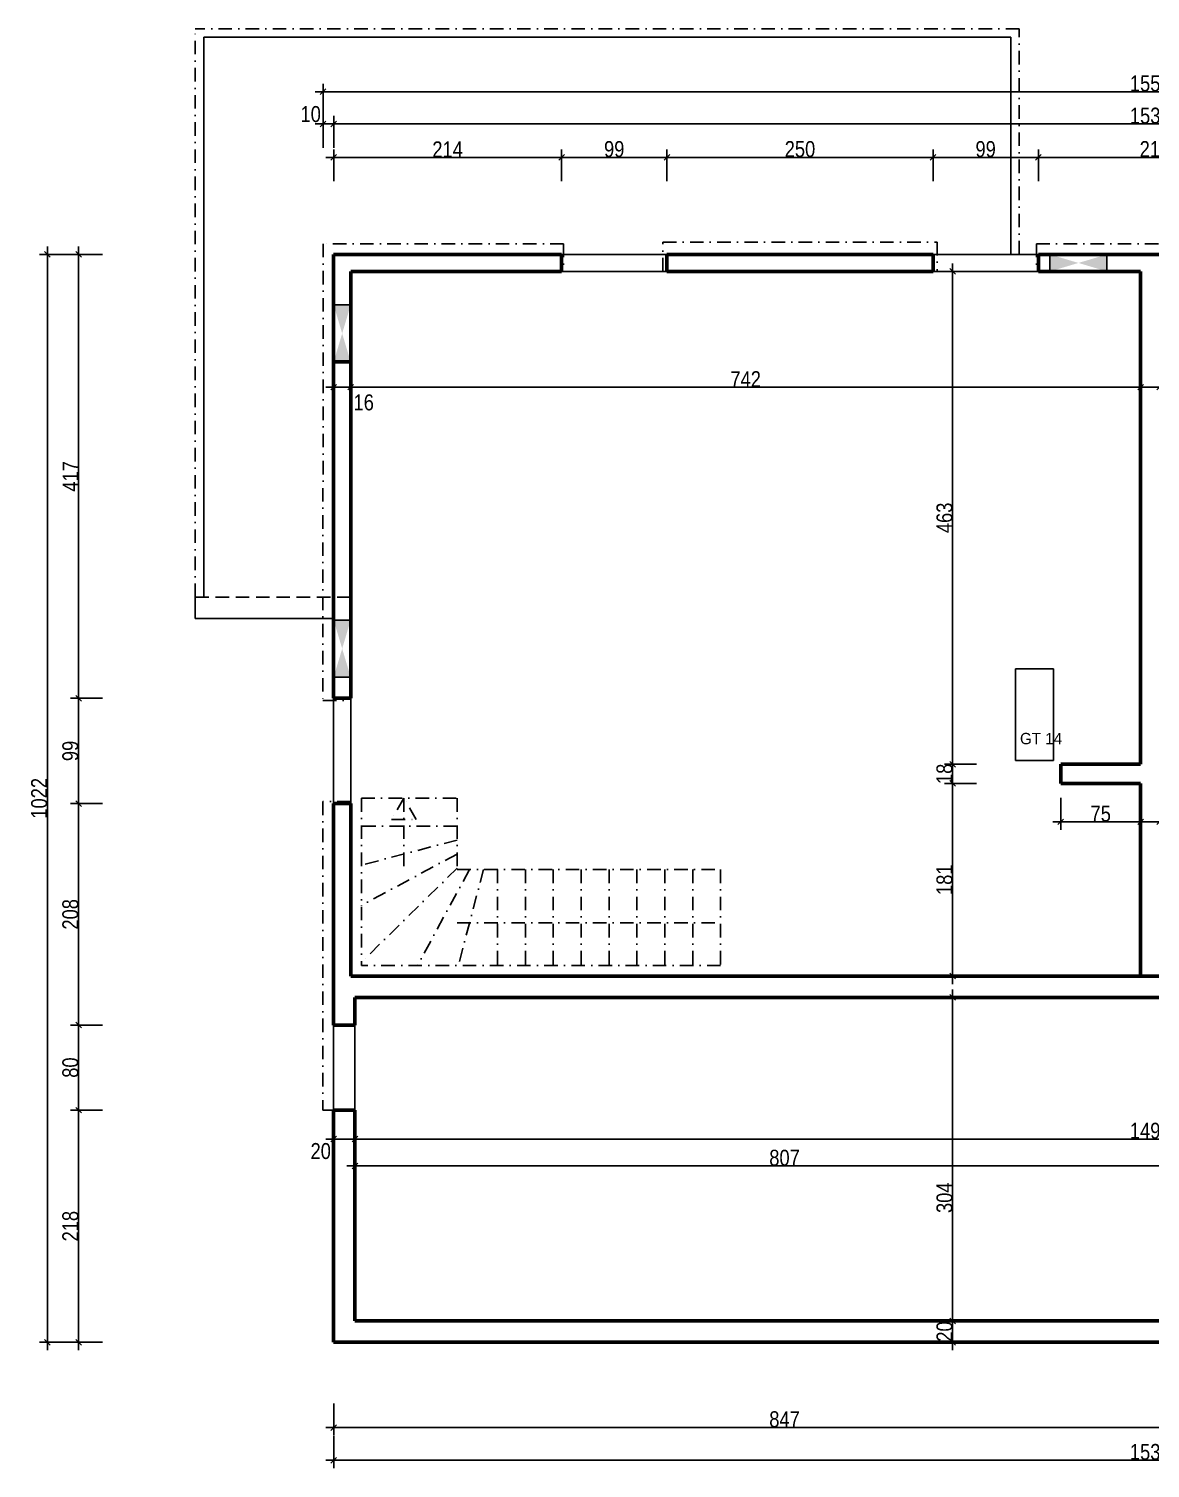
# Model space of a CAD drawing. Header units: centimetres. Extents: x 16433 to 114398, y -50094 to -12305.
# Drawn here: x 54750 to 55803, y -31295 to -29942 of the extents above; entities that cross this region are included whole.
import ezdxf

# ---------------------------------------------------------------- set-up
doc = ezdxf.new("R2010")
doc.units = ezdxf.units.CM
doc.header["$LTSCALE"] = 0.5
doc.linetypes.add('CACHEX2', pattern=[19.05, 12.7, -6.35])
doc.linetypes.add('TIRETPTX2', pattern=[50.8, 25.4, -12.7, 0, -12.7])
doc.layers.get('DEFPOINTS').update_dxf_attribs({"linetype": 'CONTINUOUS'})
for name, color, linetype in [('01_cote_gen', 4, 'CONTINUOUS'), ('01_escalier int.', 2, 'TIRETPTX2'), ('01_isolant ext', 2, 'TIRETPTX2'), ('01_linteaux', 2, 'CONTINUOUS'), ('01_resv', 32, 'CONTINUOUS'), ('AA_COTES', 2, 'CONTINUOUS')]:
    doc.layers.add(name, color=color, linetype=linetype)
doc.layers.add('01_murs_coup', color=5, linetype='CONTINUOUS', lineweight=60)
doc.styles.add('Geneva', font='')
doc.styles.add('STYLE2', font='ARIALN.TTF')
doc.styles.get('Geneva').set_extended_font_data('Geneva')
doc.dimstyles.new('JB50', dxfattribs={"dimscale": 0.1, "dimtxt": 150, "dimasz": 15, "dimexe": 0.1, "dimexo": 0.1, "dimgap": 0.09, "dimtad": 1, "dimdec": 1, "dimdsep": 46, "dimtxsty": 'STYLE2', "dimblk1": 'BOND_G', "dimblk2": 'BOND_D', "dimsah": 1, "dimcen": 1.5, "dimdle": 0.01, "dimse1": 1, "dimse2": 1, "dimclrd": 4, "dimclre": 2, "dimclrt": 6, "dimazin": 2, "dimtfac": 2.333333, "dimtdec": 1, "dimtix": 1, "dimtmove": 2, "dimatfit": 3, "dimldrblk": 'BOND_G', "dimfxl": 1, "dimtolj": 1, "dimtzin": 0, "dimarcsym": 0})

# ---------------------------------------------------------------- blocks, each defined once
blk = doc.blocks.new('BOND_G')
at = {"layer": 'AA_COTES', "color": 0}
for p, q in [((0, -5), (0, 15)), ((5, 0), (-5, 0)), ((1.77, 1.77), (-1.77, -1.77))]:
    blk.add_line(p, q, dxfattribs=at)
blk = doc.blocks.new('BOND_D')
at = {"layer": 'AA_COTES', "color": 0}
for p, q in [((5, 0), (-5, 0)), ((-1.77, -1.77), (1.77, 1.77)), ((0, 5), (0, -15))]:
    blk.add_line(p, q, dxfattribs=at)
blk = doc.blocks.new('*D1939')
at = {"layer": '01_cote_gen', "color": 4, "lineweight": -2, "transparency": 16777216}
blk.add_line((55037.9, -30063.1), (55248.9, -30063.1), dxfattribs=at)
at = {"layer": 'DEFPOINTS', "color": 0}
for p in [(55250.4, -30063.1), (55036.4, -30154.3), (55250.4, -30154.3)]:
    blk.add_point(p, dxfattribs=at)
at = {"layer": '01_cote_gen', "color": 4, "lineweight": -2, "transparency": 16777216, "xscale": 1.5, "yscale": 1.5, "zscale": 1.5, "rotation": 180}
blk.add_blockref('BOND_G', (55036.4, -30063.1), dxfattribs=at)
at = {"layer": '01_cote_gen', "color": 4, "lineweight": -2, "transparency": 16777216, "xscale": 1.5, "yscale": 1.5, "zscale": 1.5}
blk.add_blockref('BOND_D', (55250.4, -30063.1), dxfattribs=at)
at = {"layer": '01_cote_gen', "color": 6, "transparency": 16777216, "insert": (55143.4, -30055.6), "char_height": 15, "attachment_point": 5, "style": 'STYLE2'}
blk.add_mtext('\\A1;214', dxfattribs=at)
blk = doc.blocks.new('*D1940')
at = {"layer": '01_cote_gen', "color": 4, "lineweight": -2, "transparency": 16777216}
blk.add_line((55600.9, -30063.1), (55696.8, -30063.1), dxfattribs=at)
at = {"layer": 'DEFPOINTS', "color": 0}
for p in [(55698.3, -30063.1), (55599.4, -30154.3), (55698.3, -30154.3)]:
    blk.add_point(p, dxfattribs=at)
at = {"layer": '01_cote_gen', "color": 4, "lineweight": -2, "transparency": 16777216, "xscale": 1.5, "yscale": 1.5, "zscale": 1.5, "rotation": 180}
blk.add_blockref('BOND_G', (55599.4, -30063.1), dxfattribs=at)
at = {"layer": '01_cote_gen', "color": 4, "lineweight": -2, "transparency": 16777216, "xscale": 1.5, "yscale": 1.5, "zscale": 1.5}
blk.add_blockref('BOND_D', (55698.3, -30063.1), dxfattribs=at)
at = {"layer": '01_cote_gen', "color": 6, "transparency": 16777216, "insert": (55648.8, -30055.4), "char_height": 15, "attachment_point": 5, "style": 'STYLE2'}
blk.add_mtext('\\A1;99', dxfattribs=at)
blk = doc.blocks.new('*D1941')
at = {"layer": '01_cote_gen', "color": 4, "lineweight": -2, "transparency": 16777216}
blk.add_line((55699.8, -30063.1), (55915.8, -30063.1), dxfattribs=at)
at = {"layer": 'DEFPOINTS', "color": 0}
for p in [(55917.3, -30063.1), (55698.3, -30154.3), (55917.3, -30154.3)]:
    blk.add_point(p, dxfattribs=at)
at = {"layer": '01_cote_gen', "color": 4, "lineweight": -2, "transparency": 16777216, "xscale": 1.5, "yscale": 1.5, "zscale": 1.5, "rotation": 180}
blk.add_blockref('BOND_G', (55698.3, -30063.1), dxfattribs=at)
at = {"layer": '01_cote_gen', "color": 4, "lineweight": -2, "transparency": 16777216, "xscale": 1.5, "yscale": 1.5, "zscale": 1.5}
blk.add_blockref('BOND_D', (55917.3, -30063.1), dxfattribs=at)
at = {"layer": '01_cote_gen', "color": 6, "transparency": 16777216, "insert": (55807.8, -30055.4), "char_height": 15, "attachment_point": 5, "style": 'STYLE2'}
blk.add_mtext('\\A1;219', dxfattribs=at)
blk = doc.blocks.new('*D1946')
at = {"layer": '01_cote_gen', "color": 4, "lineweight": -2, "transparency": 16777216}
blk.add_line((55251.9, -30063.1), (55347.9, -30063.1), dxfattribs=at)
at = {"layer": 'DEFPOINTS', "color": 0}
for p in [(55349.4, -30063.1), (55250.4, -30085.6), (55349.4, -30154.3)]:
    blk.add_point(p, dxfattribs=at)
at = {"layer": '01_cote_gen', "color": 4, "lineweight": -2, "transparency": 16777216, "xscale": 1.5, "yscale": 1.5, "zscale": 1.5, "rotation": 180}
blk.add_blockref('BOND_G', (55250.4, -30063.1), dxfattribs=at)
at = {"layer": '01_cote_gen', "color": 4, "lineweight": -2, "transparency": 16777216, "xscale": 1.5, "yscale": 1.5, "zscale": 1.5}
blk.add_blockref('BOND_D', (55349.4, -30063.1), dxfattribs=at)
at = {"layer": '01_cote_gen', "color": 6, "transparency": 16777216, "insert": (55299.9, -30055.4), "char_height": 15, "attachment_point": 5, "style": 'STYLE2'}
blk.add_mtext('\\A1;99', dxfattribs=at)
blk = doc.blocks.new('*D1947')
at = {"layer": '01_cote_gen', "color": 4, "lineweight": -2, "transparency": 16777216}
blk.add_line((55350.9, -30063.1), (55597.9, -30063.1), dxfattribs=at)
at = {"layer": 'DEFPOINTS', "color": 0}
for p in [(55599.4, -30063.1), (55349.4, -30070.6), (55599.4, -30070.6)]:
    blk.add_point(p, dxfattribs=at)
at = {"layer": '01_cote_gen', "color": 4, "lineweight": -2, "transparency": 16777216, "xscale": 1.5, "yscale": 1.5, "zscale": 1.5, "rotation": 180}
blk.add_blockref('BOND_G', (55349.4, -30063.1), dxfattribs=at)
at = {"layer": '01_cote_gen', "color": 4, "lineweight": -2, "transparency": 16777216, "xscale": 1.5, "yscale": 1.5, "zscale": 1.5}
blk.add_blockref('BOND_D', (55599.4, -30063.1), dxfattribs=at)
at = {"layer": '01_cote_gen', "color": 6, "transparency": 16777216, "insert": (55474.4, -30055.4), "char_height": 15, "attachment_point": 5, "style": 'STYLE2'}
blk.add_mtext('\\A1;250', dxfattribs=at)
blk = doc.blocks.new('*D1949')
at = {"layer": '01_cote_gen', "color": 4, "lineweight": -2, "transparency": 16777216}
blk.add_line((55037.9, -30985.4), (55054.9, -30985.4), dxfattribs=at)
at = {"layer": 'DEFPOINTS', "color": 0}
for p in [(55036.4, -30996.8), (55056.4, -30985.4), (55056.4, -30996.8)]:
    blk.add_point(p, dxfattribs=at)
at = {"layer": '01_cote_gen', "color": 4, "lineweight": -2, "transparency": 16777216, "xscale": 1.5, "yscale": 1.5, "zscale": 1.5, "rotation": 180}
blk.add_blockref('BOND_G', (55036.4, -30985.4), dxfattribs=at)
at = {"layer": '01_cote_gen', "color": 4, "lineweight": -2, "transparency": 16777216, "xscale": 1.5, "yscale": 1.5, "zscale": 1.5}
blk.add_blockref('BOND_D', (55056.4, -30985.4), dxfattribs=at)
at = {"layer": '01_cote_gen', "color": 6, "transparency": 16777216, "insert": (55024.2, -30996.8), "char_height": 15, "attachment_point": 5, "style": 'STYLE2'}
blk.add_mtext('\\A1;20', dxfattribs=at)
blk = doc.blocks.new('*D1950')
at = {"layer": '01_cote_gen', "color": 4, "lineweight": -2, "transparency": 16777216}
blk.add_line((55037.9, -30279), (55050.9, -30279), dxfattribs=at)
at = {"layer": 'DEFPOINTS', "color": 0}
for p in [(55036.4, -30189.3), (55052.4, -30189.3), (55052.4, -30279)]:
    blk.add_point(p, dxfattribs=at)
at = {"layer": '01_cote_gen', "color": 4, "lineweight": -2, "transparency": 16777216, "xscale": 1.5, "yscale": 1.5, "zscale": 1.5, "rotation": 180}
blk.add_blockref('BOND_G', (55036.4, -30279), dxfattribs=at)
at = {"layer": '01_cote_gen', "color": 4, "lineweight": -2, "transparency": 16777216, "xscale": 1.5, "yscale": 1.5, "zscale": 1.5}
blk.add_blockref('BOND_D', (55052.4, -30279), dxfattribs=at)
at = {"layer": '01_cote_gen', "color": 6, "transparency": 16777216, "insert": (55064.6, -30293.4), "char_height": 15, "attachment_point": 5, "style": 'STYLE2'}
blk.add_mtext('\\A1;16', dxfattribs=at)
blk = doc.blocks.new('*D1952')
at = {"layer": '01_cote_gen', "color": 4, "lineweight": -2, "transparency": 16777216}
blk.add_line((55037.9, -30031.7), (56568.9, -30031.7), dxfattribs=at)
at = {"layer": 'DEFPOINTS', "color": 0}
for p in [(56570.4, -30031.7), (55036.4, -30055.6), (56570.4, -30055.6)]:
    blk.add_point(p, dxfattribs=at)
at = {"layer": '01_cote_gen', "color": 4, "lineweight": -2, "transparency": 16777216, "xscale": 1.5, "yscale": 1.5, "zscale": 1.5, "rotation": 180}
blk.add_blockref('BOND_G', (55036.4, -30031.7), dxfattribs=at)
at = {"layer": '01_cote_gen', "color": 4, "lineweight": -2, "transparency": 16777216, "xscale": 1.5, "yscale": 1.5, "zscale": 1.5}
blk.add_blockref('BOND_D', (56570.4, -30031.7), dxfattribs=at)
at = {"layer": '01_cote_gen', "color": 6, "transparency": 16777216, "insert": (55803.4, -30024), "char_height": 15, "attachment_point": 5, "style": 'STYLE2'}
blk.add_mtext('\\A1;1534', dxfattribs=at)
blk = doc.blocks.new('*D1953')
at = {"layer": '01_cote_gen', "color": 4, "lineweight": -2, "transparency": 16777216}
blk.add_line((55027.9, -30001.4), (56578.9, -30001.4), dxfattribs=at)
at = {"layer": 'DEFPOINTS', "color": 0}
for p in [(56580.4, -30001.4), (55026.4, -30144.3), (56580.4, -30144.3)]:
    blk.add_point(p, dxfattribs=at)
at = {"layer": '01_cote_gen', "color": 4, "lineweight": -2, "transparency": 16777216, "xscale": 1.5, "yscale": 1.5, "zscale": 1.5, "rotation": 180}
blk.add_blockref('BOND_G', (55026.4, -30001.4), dxfattribs=at)
at = {"layer": '01_cote_gen', "color": 4, "lineweight": -2, "transparency": 16777216, "xscale": 1.5, "yscale": 1.5, "zscale": 1.5}
blk.add_blockref('BOND_D', (56580.4, -30001.4), dxfattribs=at)
at = {"layer": '01_cote_gen', "color": 6, "transparency": 16777216, "insert": (55803.4, -29993.7), "char_height": 15, "attachment_point": 5, "style": 'STYLE2'}
blk.add_mtext('\\A1;1554', dxfattribs=at)
blk = doc.blocks.new('*D1954')
at = {"layer": '01_cote_gen', "color": 4, "lineweight": -2, "transparency": 16777216}
blk.add_line((55027.9, -30031.7), (55034.9, -30031.7), dxfattribs=at)
at = {"layer": 'DEFPOINTS', "color": 0}
for p in [(55026.4, -30023.8), (55036.4, -30031.7), (55036.4, -30036.3)]:
    blk.add_point(p, dxfattribs=at)
at = {"layer": '01_cote_gen', "color": 4, "lineweight": -2, "transparency": 16777216, "xscale": 1.5, "yscale": 1.5, "zscale": 1.5, "rotation": 180}
blk.add_blockref('BOND_G', (55026.4, -30031.7), dxfattribs=at)
at = {"layer": '01_cote_gen', "color": 4, "lineweight": -2, "transparency": 16777216, "xscale": 1.5, "yscale": 1.5, "zscale": 1.5}
blk.add_blockref('BOND_D', (55036.4, -30031.7), dxfattribs=at)
at = {"layer": '01_cote_gen', "color": 6, "transparency": 16777216, "insert": (55014.8, -30022.5), "char_height": 15, "attachment_point": 5, "style": 'STYLE2'}
blk.add_mtext('\\A1;10', dxfattribs=at)
blk = doc.blocks.new('*D1956')
at = {"layer": '01_cote_gen', "color": 4, "lineweight": -2, "transparency": 16777216}
blk.add_line((55053.9, -30279), (55792.9, -30279), dxfattribs=at)
at = {"layer": 'DEFPOINTS', "color": 0}
for p in [(55794.4, -30279), (55052.4, -30315.3), (55794.4, -30315.3)]:
    blk.add_point(p, dxfattribs=at)
at = {"layer": '01_cote_gen', "color": 4, "lineweight": -2, "transparency": 16777216, "xscale": 1.5, "yscale": 1.5, "zscale": 1.5, "rotation": 180}
blk.add_blockref('BOND_G', (55052.4, -30279), dxfattribs=at)
at = {"layer": '01_cote_gen', "color": 4, "lineweight": -2, "transparency": 16777216, "xscale": 1.5, "yscale": 1.5, "zscale": 1.5}
blk.add_blockref('BOND_D', (55794.4, -30279), dxfattribs=at)
at = {"layer": '01_cote_gen', "color": 6, "transparency": 16777216, "insert": (55423.4, -30271.5), "char_height": 15, "attachment_point": 5, "style": 'STYLE2'}
blk.add_mtext('\\A1;742', dxfattribs=at)
blk = doc.blocks.new('*D1957')
at = {"layer": '01_cote_gen', "color": 4, "lineweight": -2, "transparency": 16777216}
blk.add_line((55795.9, -30279), (55810.9, -30279), dxfattribs=at)
at = {"layer": 'DEFPOINTS', "color": 0}
for p in [(55812.4, -30279), (55794.4, -30327.8), (55812.4, -30327.8)]:
    blk.add_point(p, dxfattribs=at)
at = {"layer": '01_cote_gen', "color": 4, "lineweight": -2, "transparency": 16777216, "xscale": 1.5, "yscale": 1.5, "zscale": 1.5, "rotation": 180}
blk.add_blockref('BOND_G', (55794.4, -30279), dxfattribs=at)
at = {"layer": '01_cote_gen', "color": 4, "lineweight": -2, "transparency": 16777216, "xscale": 1.5, "yscale": 1.5, "zscale": 1.5}
blk.add_blockref('BOND_D', (55812.4, -30279), dxfattribs=at)
at = {"layer": '01_cote_gen', "color": 6, "transparency": 16777216, "insert": (55825.1, -30293.3), "char_height": 15, "attachment_point": 5, "style": 'STYLE2'}
blk.add_mtext('\\A1;18', dxfattribs=at)
blk = doc.blocks.new('*D1960')
at = {"layer": '01_cote_gen', "color": 4, "lineweight": -2, "transparency": 16777216}
blk.add_line((55057.9, -31010.7), (55861.9, -31010.7), dxfattribs=at)
at = {"layer": 'DEFPOINTS', "color": 0}
for p in [(55863.4, -31010.7), (55863.4, -31033.2), (55056.4, -31045.1)]:
    blk.add_point(p, dxfattribs=at)
at = {"layer": '01_cote_gen', "color": 4, "lineweight": -2, "transparency": 16777216, "xscale": 1.5, "yscale": 1.5, "zscale": 1.5, "rotation": 180}
blk.add_blockref('BOND_G', (55056.4, -31010.7), dxfattribs=at)
at = {"layer": '01_cote_gen', "color": 4, "lineweight": -2, "transparency": 16777216, "xscale": 1.5, "yscale": 1.5, "zscale": 1.5}
blk.add_blockref('BOND_D', (55863.4, -31010.7), dxfattribs=at)
at = {"layer": '01_cote_gen', "color": 6, "transparency": 16777216, "insert": (55459.9, -31003.1), "char_height": 15, "attachment_point": 5, "style": 'STYLE2'}
blk.add_mtext('\\A1;807', dxfattribs=at)
blk = doc.blocks.new('*D1962')
at = {"layer": '01_cote_gen', "color": 4, "lineweight": -2, "transparency": 16777216}
blk.add_line((55881.9, -31256.5), (55037.9, -31256.5), dxfattribs=at)
at = {"layer": 'DEFPOINTS', "color": 0}
for p in [(55036.4, -31176.3), (55883.4, -31176.3), (55036.4, -31256.5)]:
    blk.add_point(p, dxfattribs=at)
at = {"layer": '01_cote_gen', "color": 4, "lineweight": -2, "transparency": 16777216, "xscale": 1.5, "yscale": 1.5, "zscale": 1.5, "rotation": 180}
blk.add_blockref('BOND_D', (55036.4, -31256.5), dxfattribs=at)
at = {"layer": '01_cote_gen', "color": 4, "lineweight": -2, "transparency": 16777216, "xscale": 1.5, "yscale": 1.5, "zscale": 1.5}
blk.add_blockref('BOND_G', (55883.4, -31256.5), dxfattribs=at)
at = {"layer": '01_cote_gen', "color": 6, "transparency": 16777216, "insert": (55459.9, -31248.8), "char_height": 15, "attachment_point": 5, "style": 'STYLE2'}
blk.add_mtext('\\A1;847', dxfattribs=at)
blk = doc.blocks.new('*D1963')
at = {"layer": '01_cote_gen', "color": 4, "lineweight": -2, "transparency": 16777216}
blk.add_line((56568.9, -31287.2), (55037.9, -31287.2), dxfattribs=at)
at = {"layer": 'DEFPOINTS', "color": 0}
for p in [(55036.4, -31234), (56570.4, -31234), (55036.4, -31287.2)]:
    blk.add_point(p, dxfattribs=at)
at = {"layer": '01_cote_gen', "color": 4, "lineweight": -2, "transparency": 16777216, "xscale": 1.5, "yscale": 1.5, "zscale": 1.5, "rotation": 180}
blk.add_blockref('BOND_D', (55036.4, -31287.2), dxfattribs=at)
at = {"layer": '01_cote_gen', "color": 4, "lineweight": -2, "transparency": 16777216, "xscale": 1.5, "yscale": 1.5, "zscale": 1.5}
blk.add_blockref('BOND_G', (56570.4, -31287.2), dxfattribs=at)
at = {"layer": '01_cote_gen', "color": 6, "transparency": 16777216, "insert": (55803.4, -31279.5), "char_height": 15, "attachment_point": 5, "style": 'STYLE2'}
blk.add_mtext('\\A1;1534', dxfattribs=at)
blk = doc.blocks.new('*D1965')
at = {"layer": '01_cote_gen', "color": 4, "lineweight": -2, "transparency": 16777216}
blk.add_line((55057.8, -30985.4), (56548.9, -30985.4), dxfattribs=at)
at = {"layer": 'DEFPOINTS', "color": 0}
for p in [(56550.4, -30966.9), (55056.3, -30984.1), (56550.4, -30985.4)]:
    blk.add_point(p, dxfattribs=at)
at = {"layer": '01_cote_gen', "color": 4, "lineweight": -2, "transparency": 16777216, "xscale": 1.5, "yscale": 1.5, "zscale": 1.5, "rotation": 180}
blk.add_blockref('BOND_G', (55056.3, -30985.4), dxfattribs=at)
at = {"layer": '01_cote_gen', "color": 4, "lineweight": -2, "transparency": 16777216, "xscale": 1.5, "yscale": 1.5, "zscale": 1.5}
blk.add_blockref('BOND_D', (56550.4, -30985.4), dxfattribs=at)
at = {"layer": '01_cote_gen', "color": 6, "transparency": 16777216, "insert": (55803.4, -30977.7), "char_height": 15, "attachment_point": 5, "style": 'STYLE2'}
blk.add_mtext('\\A1;1494', dxfattribs=at)
blk = doc.blocks.new('*D1966')
at = {"layer": '01_cote_gen', "color": 4, "lineweight": -2, "transparency": 16777216}
blk.add_line((54796.8, -31174.8), (54796.8, -30959.8), dxfattribs=at)
at = {"layer": 'DEFPOINTS', "color": 0}
for p in [(54796.8, -30958.3), (54821.2, -30958.3), (54822.8, -31176.3)]:
    blk.add_point(p, dxfattribs=at)
at = {"layer": '01_cote_gen', "color": 4, "lineweight": -2, "transparency": 16777216, "xscale": 1.5, "yscale": 1.5, "zscale": 1.5}
for name, p, rotation in [('BOND_D', (54796.8, -30958.3), 90), ('BOND_G', (54796.8, -31176.3), 270)]:
    blk.add_blockref(name, p, dxfattribs=dict(at, rotation=rotation))
at = {"layer": '01_cote_gen', "color": 6, "transparency": 16777216, "insert": (54789.1, -31067.3), "char_height": 15, "attachment_point": 5, "rotation": 90, "style": 'STYLE2'}
blk.add_mtext('\\A1;218', dxfattribs=at)
blk = doc.blocks.new('*D1967')
at = {"layer": '01_cote_gen', "color": 4, "lineweight": -2, "transparency": 16777216}
blk.add_line((54796.8, -30956.8), (54796.8, -30879.8), dxfattribs=at)
at = {"layer": 'DEFPOINTS', "color": 0}
for p in [(54796.8, -30878.3), (54821.2, -30878.3), (54821.2, -30958.3)]:
    blk.add_point(p, dxfattribs=at)
at = {"layer": '01_cote_gen', "color": 4, "lineweight": -2, "transparency": 16777216, "xscale": 1.5, "yscale": 1.5, "zscale": 1.5}
for name, p, rotation in [('BOND_D', (54796.8, -30878.3), 90), ('BOND_G', (54796.8, -30958.3), 270)]:
    blk.add_blockref(name, p, dxfattribs=dict(at, rotation=rotation))
at = {"layer": '01_cote_gen', "color": 6, "transparency": 16777216, "insert": (54789.1, -30918.3), "char_height": 15, "attachment_point": 5, "rotation": 90, "style": 'STYLE2'}
blk.add_mtext('\\A1;80', dxfattribs=at)
blk = doc.blocks.new('*D1968')
at = {"layer": '01_cote_gen', "color": 4, "lineweight": -2, "transparency": 16777216}
blk.add_line((54796.8, -30876.8), (54796.8, -30671.8), dxfattribs=at)
at = {"layer": 'DEFPOINTS', "color": 0}
for p in [(54796.8, -30670.3), (54821.3, -30670.3), (54821.3, -30878.3)]:
    blk.add_point(p, dxfattribs=at)
at = {"layer": '01_cote_gen', "color": 4, "lineweight": -2, "transparency": 16777216, "xscale": 1.5, "yscale": 1.5, "zscale": 1.5}
for name, p, rotation in [('BOND_D', (54796.8, -30670.3), 90), ('BOND_G', (54796.8, -30878.3), 270)]:
    blk.add_blockref(name, p, dxfattribs=dict(at, rotation=rotation))
at = {"layer": '01_cote_gen', "color": 6, "transparency": 16777216, "insert": (54789.1, -30774.3), "char_height": 15, "attachment_point": 5, "rotation": 90, "style": 'STYLE2'}
blk.add_mtext('\\A1;208', dxfattribs=at)
blk = doc.blocks.new('*D1969')
at = {"layer": '01_cote_gen', "color": 4, "lineweight": -2, "transparency": 16777216}
blk.add_line((54796.8, -30668.8), (54796.8, -30572.8), dxfattribs=at)
at = {"layer": 'DEFPOINTS', "color": 0}
for p in [(54796.8, -30571.3), (54819.3, -30571.3), (54819.3, -30670.3)]:
    blk.add_point(p, dxfattribs=at)
at = {"layer": '01_cote_gen', "color": 4, "lineweight": -2, "transparency": 16777216, "xscale": 1.5, "yscale": 1.5, "zscale": 1.5}
for name, p, rotation in [('BOND_D', (54796.8, -30571.3), 90), ('BOND_G', (54796.8, -30670.3), 270)]:
    blk.add_blockref(name, p, dxfattribs=dict(at, rotation=rotation))
at = {"layer": '01_cote_gen', "color": 6, "transparency": 16777216, "insert": (54789.1, -30620.8), "char_height": 15, "attachment_point": 5, "rotation": 90, "style": 'STYLE2'}
blk.add_mtext('\\A1;99', dxfattribs=at)
blk = doc.blocks.new('*D1970')
at = {"layer": '01_cote_gen', "color": 4, "lineweight": -2, "transparency": 16777216}
blk.add_line((54796.8, -30569.8), (54796.8, -30155.8), dxfattribs=at)
at = {"layer": 'DEFPOINTS', "color": 0}
for p in [(54796.8, -30154.3), (54926.6, -30154.3), (54819.3, -30571.3)]:
    blk.add_point(p, dxfattribs=at)
at = {"layer": '01_cote_gen', "color": 4, "lineweight": -2, "transparency": 16777216, "xscale": 1.5, "yscale": 1.5, "zscale": 1.5}
for name, p, rotation in [('BOND_D', (54796.8, -30154.3), 90), ('BOND_G', (54796.8, -30571.3), 270)]:
    blk.add_blockref(name, p, dxfattribs=dict(at, rotation=rotation))
at = {"layer": '01_cote_gen', "color": 6, "transparency": 16777216, "insert": (54789.2, -30362.8), "char_height": 15, "attachment_point": 5, "rotation": 90, "style": 'STYLE2'}
blk.add_mtext('\\A1;417', dxfattribs=at)
blk = doc.blocks.new('*D1971')
at = {"layer": '01_cote_gen', "color": 4, "lineweight": -2, "transparency": 16777216}
blk.add_line((54767.5, -31174.8), (54767.5, -30155.8), dxfattribs=at)
at = {"layer": 'DEFPOINTS', "color": 0}
for p in [(54767.5, -30154.3), (54918.6, -30154.3), (54811.3, -31176.3)]:
    blk.add_point(p, dxfattribs=at)
at = {"layer": '01_cote_gen', "color": 4, "lineweight": -2, "transparency": 16777216, "xscale": 1.5, "yscale": 1.5, "zscale": 1.5}
for name, p, rotation in [('BOND_D', (54767.5, -30154.3), 90), ('BOND_G', (54767.5, -31176.3), 270)]:
    blk.add_blockref(name, p, dxfattribs=dict(at, rotation=rotation))
at = {"layer": '01_cote_gen', "color": 6, "transparency": 16777216, "insert": (54759.8, -30665.3), "char_height": 15, "attachment_point": 5, "rotation": 90, "style": 'STYLE2'}
blk.add_mtext('\\A1;1022', dxfattribs=at)
blk = doc.blocks.new('*D1974')
at = {"layer": '01_cote_gen', "color": 4, "lineweight": -2, "transparency": 16777216}
blk.add_line((55617.8, -31174.8), (55617.8, -31157.8), dxfattribs=at)
at = {"layer": 'DEFPOINTS', "color": 0}
for p in [(55617.8, -31156.3), (55649.3, -31156.3), (55649.3, -31176.3)]:
    blk.add_point(p, dxfattribs=at)
at = {"layer": '01_cote_gen', "color": 4, "lineweight": -2, "transparency": 16777216, "xscale": 1.5, "yscale": 1.5, "zscale": 1.5}
for name, p, rotation in [('BOND_D', (55617.8, -31156.3), 90), ('BOND_G', (55617.8, -31176.3), 270)]:
    blk.add_blockref(name, p, dxfattribs=dict(at, rotation=rotation))
at = {"layer": '01_cote_gen', "color": 6, "transparency": 16777216, "insert": (55610.2, -31166.3), "char_height": 15, "attachment_point": 5, "rotation": 90, "style": 'STYLE2'}
blk.add_mtext('\\A1;20', dxfattribs=at)
blk = doc.blocks.new('*D1975')
at = {"layer": '01_cote_gen', "color": 4, "lineweight": -2, "transparency": 16777216}
blk.add_line((55617.8, -31154.8), (55617.8, -30853.8), dxfattribs=at)
at = {"layer": 'DEFPOINTS', "color": 0}
for p in [(55617.8, -30852.3), (55707, -30852.3), (55707, -31156.3)]:
    blk.add_point(p, dxfattribs=at)
at = {"layer": '01_cote_gen', "color": 4, "lineweight": -2, "transparency": 16777216, "xscale": 1.5, "yscale": 1.5, "zscale": 1.5}
for name, p, rotation in [('BOND_D', (55617.8, -30852.3), 90), ('BOND_G', (55617.8, -31156.3), 270)]:
    blk.add_blockref(name, p, dxfattribs=dict(at, rotation=rotation))
at = {"layer": '01_cote_gen', "color": 6, "transparency": 16777216, "insert": (55610.2, -31040.6), "char_height": 15, "attachment_point": 5, "rotation": 90, "style": 'STYLE2'}
blk.add_mtext('\\A1;304', dxfattribs=at)
blk = doc.blocks.new('*D2675')
at = {"layer": '01_cote_gen', "color": 4, "lineweight": -2, "transparency": 16777216}
blk.add_line((55617.8, -30830.8), (55617.8, -30652.8), dxfattribs=at)
at = {"layer": 'DEFPOINTS', "color": 0}
for p in [(55617.8, -30651.3), (55719.4, -30651.3), (55638.1, -30832.3)]:
    blk.add_point(p, dxfattribs=at)
at = {"layer": '01_cote_gen', "color": 4, "lineweight": -2, "transparency": 16777216, "xscale": 1.5, "yscale": 1.5, "zscale": 1.5}
for name, p, rotation in [('BOND_D', (55617.8, -30651.3), 90), ('BOND_G', (55617.8, -30832.3), 270)]:
    blk.add_blockref(name, p, dxfattribs=dict(at, rotation=rotation))
at = {"layer": '01_cote_gen', "color": 6, "transparency": 16777216, "insert": (55610.2, -30741.8), "char_height": 15, "attachment_point": 5, "rotation": 90, "style": 'STYLE2'}
blk.add_mtext('\\A1;181', dxfattribs=at)
blk = doc.blocks.new('*D2676')
at = {"layer": '01_cote_gen', "color": 4, "lineweight": -2, "transparency": 16777216}
blk.add_line((55617.8, -30649.8), (55617.8, -30634.8), dxfattribs=at)
at = {"layer": 'DEFPOINTS', "color": 0}
for p in [(55617.8, -30633.3), (55746.3, -30633.3), (55746.3, -30651.3)]:
    blk.add_point(p, dxfattribs=at)
at = {"layer": '01_cote_gen', "color": 4, "lineweight": -2, "transparency": 16777216, "xscale": 1.5, "yscale": 1.5, "zscale": 1.5}
for name, p, rotation in [('BOND_D', (55617.8, -30633.3), 90), ('BOND_G', (55617.8, -30651.3), 270)]:
    blk.add_blockref(name, p, dxfattribs=dict(at, rotation=rotation))
at = {"layer": '01_cote_gen', "color": 6, "transparency": 16777216, "insert": (55610.2, -30642.3), "char_height": 15, "attachment_point": 5, "rotation": 90, "style": 'STYLE2'}
blk.add_mtext('\\A1;18', dxfattribs=at)
blk = doc.blocks.new('*D2677')
at = {"layer": '01_cote_gen', "color": 4, "lineweight": -2, "transparency": 16777216}
blk.add_line((55617.8, -30631.8), (55617.8, -30171.8), dxfattribs=at)
at = {"layer": 'DEFPOINTS', "color": 0}
for p in [(55617.8, -30170.3), (55648.8, -30170.3), (55640.3, -30633.3)]:
    blk.add_point(p, dxfattribs=at)
at = {"layer": '01_cote_gen', "color": 4, "lineweight": -2, "transparency": 16777216, "xscale": 1.5, "yscale": 1.5, "zscale": 1.5}
for name, p, rotation in [('BOND_D', (55617.8, -30170.3), 90), ('BOND_G', (55617.8, -30633.3), 270)]:
    blk.add_blockref(name, p, dxfattribs=dict(at, rotation=rotation))
at = {"layer": '01_cote_gen', "color": 6, "transparency": 16777216, "insert": (55610.2, -30401.8), "char_height": 15, "attachment_point": 5, "rotation": 90, "style": 'STYLE2'}
blk.add_mtext('\\A1;463', dxfattribs=at)
blk = doc.blocks.new('*D3138')
at = {"layer": '01_cote_gen', "color": 4, "lineweight": -2, "transparency": 16777216}
blk.add_line((55792.9, -30687.4), (55720.9, -30687.4), dxfattribs=at)
at = {"layer": 'DEFPOINTS', "color": 0}
for p in [(55719.4, -30651.3), (55794.4, -30651.3), (55719.4, -30687.4)]:
    blk.add_point(p, dxfattribs=at)
at = {"layer": '01_cote_gen', "color": 4, "lineweight": -2, "transparency": 16777216, "xscale": 1.5, "yscale": 1.5, "zscale": 1.5, "rotation": 180}
blk.add_blockref('BOND_D', (55719.4, -30687.4), dxfattribs=at)
at = {"layer": '01_cote_gen', "color": 4, "lineweight": -2, "transparency": 16777216, "xscale": 1.5, "yscale": 1.5, "zscale": 1.5}
blk.add_blockref('BOND_G', (55794.4, -30687.4), dxfattribs=at)
at = {"layer": '01_cote_gen', "color": 6, "transparency": 16777216, "insert": (55756.9, -30679.8), "char_height": 15, "attachment_point": 5, "style": 'STYLE2'}
blk.add_mtext('\\A1;75', dxfattribs=at)
blk = doc.blocks.new('*D3139')
at = {"layer": '01_cote_gen', "color": 4, "lineweight": -2, "transparency": 16777216}
blk.add_line((55810.9, -30687.4), (55795.9, -30687.4), dxfattribs=at)
at = {"layer": 'DEFPOINTS', "color": 0}
for p in [(55794.4, -30672.1), (55812.4, -30672.1), (55794.4, -30687.4)]:
    blk.add_point(p, dxfattribs=at)
at = {"layer": '01_cote_gen', "color": 4, "lineweight": -2, "transparency": 16777216, "xscale": 1.5, "yscale": 1.5, "zscale": 1.5, "rotation": 180}
blk.add_blockref('BOND_D', (55794.4, -30687.4), dxfattribs=at)
at = {"layer": '01_cote_gen', "color": 4, "lineweight": -2, "transparency": 16777216, "xscale": 1.5, "yscale": 1.5, "zscale": 1.5}
blk.add_blockref('BOND_G', (55812.4, -30687.4), dxfattribs=at)
at = {"layer": '01_cote_gen', "color": 6, "transparency": 16777216, "insert": (55824.2, -30702.3), "char_height": 15, "attachment_point": 5, "style": 'STYLE2'}
blk.add_mtext('\\A1;18', dxfattribs=at)

msp = doc.modelspace()

# ---------------------------------------------------------------- linework, layer by layer
at = {"layer": '01_escalier int.'}
for p, q in [((55062.375, -30665.234), (55152.375, -30665.234)), ((55062.375, -30665.234), (55062.375, -30822.234)), ((55102.375, -30665.234), (55090.828, -30685.234)), ((55102.375, -30665.234), (55102.375, -30730.934)), ((55113.922, -30685.234), (55102.375, -30665.234)), ((55152.375, -30665.234), (55152.375, -30732.234)), ((55090.828, -30685.234), (55113.922, -30685.234)), ((55152.375, -30691.434), (55062.375, -30691.434)), ((55152.375, -30704.544), (55062.375, -30728.106)), ((55152.375, -30717.654), (55062.375, -30765.884)), ((55152.375, -30730.934), (55062.375, -30819.259)), ((55164.015, -30732.234), (55115.21, -30822.234)), ((55152.375, -30732.234), (55399.835, -30732.234)), ((55177.125, -30732.234), (55153.563, -30822.234)), ((55190.235, -30732.234), (55190.235, -30822.234)), ((55216.435, -30732.234), (55216.435, -30822.234)), ((55242.635, -30732.234), (55242.635, -30822.234)), ((55268.835, -30732.234), (55268.835, -30822.234)), ((55295.035, -30732.234), (55295.035, -30822.234)), ((55321.235, -30732.234), (55321.235, -30822.234)), ((55347.435, -30732.234), (55347.435, -30822.234)), ((55373.635, -30732.234), (55373.635, -30822.234)), ((55399.835, -30732.234), (55399.835, -30822.234)), ((55152.375, -30782.234), (55399.612, -30782.234)), ((55399.835, -30822.234), (55062.375, -30822.234))]:
    msp.add_line(p, q, dxfattribs=at)
at = {"layer": '01_isolant ext'}
for p, q in [((54906.359, -30476.292), (54906.359, -29942.292)), ((55680.359, -29942.292), (54906.359, -29942.292)), ((55680.359, -30154.294), (55680.359, -29942.292)), ((55026.375, -30144.294), (55026.347, -30573.292)), ((55252.382, -30144.294), (55026.375, -30144.294)), ((55252.382, -30144.294), (55252.382, -30170.294)), ((55345.642, -30170.252), (55345.642, -30142.636)), ((55345.642, -30142.636), (55603.117, -30142.636)), ((55603.117, -30142.636), (55603.117, -30170.294)), ((55696.442, -30144.295), (55696.442, -30170.294)), ((55696.442, -30144.295), (55919.242, -30144.345)), ((55026.347, -30573.292), (55052.375, -30573.292)), ((55052.375, -30668.292), (55026.341, -30668.292)), ((55026.341, -30668.292), (55026.341, -30958.322)), ((55026.341, -30958.322), (55036.353, -30958.322))]:
    msp.add_line(p, q, dxfattribs=at)
at = {"layer": '01_linteaux'}
for p, q in [((54914.359, -30476.292), (54914.359, -29950.292)), ((55672.359, -29950.292), (54914.359, -29950.292)), ((55672.359, -30154.294), (55672.359, -29950.292)), ((55250.382, -30154.294), (55349.382, -30154.294)), ((55599.353, -30154.294), (55698.342, -30154.294)), ((55250.382, -30170.294), (55349.382, -30170.294)), ((55599.353, -30170.294), (55698.342, -30170.294)), ((54906.359, -30496.292), (54906.359, -30476.292)), ((55036.362, -30496.292), (54906.359, -30496.292)), ((55036.375, -30571.292), (55036.375, -30670.292)), ((55052.375, -30571.292), (55052.375, -30670.292)), ((55036.375, -30958.322), (55036.375, -30878.322)), ((55056.342, -30958.322), (55056.342, -30878.322))]:
    msp.add_line(p, q, dxfattribs=at)
at = {"layer": '01_linteaux', "linetype": 'CACHEX2', "ltscale": 2}
msp.add_line((54906.359, -30476.292), (55052.362, -30476.292), dxfattribs=at)
at = {"layer": '01_murs_coup'}
for p, q in [((55036.375, -30571.292), (55036.375, -30154.294)), ((55036.375, -30154.294), (55250.382, -30154.294)), ((55250.382, -30154.294), (55250.382, -30170.294)), ((55349.382, -30170.294), (55349.382, -30154.294)), ((55349.382, -30154.294), (55599.353, -30154.294)), ((55599.353, -30154.294), (55599.353, -30170.294)), ((55698.342, -30154.294), (55917.342, -30154.294)), ((55698.342, -30170.294), (55698.342, -30154.294)), ((55052.375, -30170.294), (55052.375, -30571.292)), ((55250.382, -30170.294), (55052.375, -30170.294)), ((55599.353, -30170.294), (55349.382, -30170.294)), ((55794.229, -30170.294), (55698.342, -30170.294)), ((55794.379, -30170.294), (55794.379, -30633.298)), ((55036.375, -30255.331), (55052.375, -30255.331)), ((55052.375, -30571.292), (55036.375, -30571.292)), ((55719.403, -30633.298), (55794.379, -30633.298)), ((55719.403, -30633.298), (55719.403, -30651.298)), ((55719.403, -30651.298), (55794.379, -30651.298)), ((55794.379, -30651.298), (55794.379, -30832.294)), ((55052.375, -30670.292), (55036.375, -30670.292)), ((55036.375, -30670.292), (55036.375, -30878.322)), ((55052.375, -30832.294), (55052.375, -30670.292)), ((56554.386, -30832.294), (55052.375, -30832.294)), ((55056.375, -30878.322), (55056.375, -30852.294)), ((55056.375, -30852.294), (56550.386, -30852.294)), ((55036.375, -30878.322), (55056.375, -30878.322)), ((55056.342, -30958.322), (55036.375, -30958.322)), ((55036.375, -30958.322), (55036.375, -31176.294)), ((55056.375, -31156.294), (55056.342, -30958.322)), ((55863.386, -31156.294), (55056.375, -31156.294)), ((55036.375, -31176.294), (55883.386, -31176.294))]:
    msp.add_line(p, q, dxfattribs=at)
at = {"layer": '01_resv'}
for p, q in [((55709.166, -30154.294), (55709.166, -30170.294)), ((55762.766, -30154.294), (55762.766, -30170.294)), ((55036.375, -30201.731), (55052.375, -30201.731)), ((55036.375, -30255.331), (55052.375, -30255.331)), ((55036.375, -30497.881), (55052.375, -30497.881)), ((55676.903, -30543.77), (55712.403, -30543.77)), ((55676.903, -30629.766), (55676.903, -30543.77)), ((55712.403, -30543.77), (55712.403, -30629.766)), ((55036.375, -30551.481), (55052.375, -30551.481)), ((55712.403, -30629.766), (55676.903, -30629.766))]:
    msp.add_line(p, q, dxfattribs=at)
for points in [[(55709.166, -30170.294), (55709.166, -30154.294), (55762.766, -30154.294), (55762.766, -30170.294)], [(55036.375, -30201.731), (55052.375, -30201.731), (55052.375, -30255.331), (55036.375, -30255.331)], [(55036.375, -30497.881), (55052.375, -30497.881), (55052.375, -30551.481), (55036.375, -30551.481)]]:
    msp.add_solid(points, dxfattribs=at)

# ---------------------------------------------------------------- texts
at = {"layer": '01_resv', "insert": (55681.059, -30603.847), "char_height": 10.65683, "attachment_point": 1, "line_spacing_factor": 0.25, "style": 'Geneva'}
msp.add_mtext('\\pt20.994,41.658;GT 14', dxfattribs=at)

# ---------------------------------------------------------------- dimensions: what is measured, and where the dimension line sits
at = {"layer": '01_cote_gen'}
for base, p1, p2, picture, middle in [((56580.389, -30001.392), (55026.375, -30144.294), (56580.389, -30144.306), '*D1953', (55803.382, -29993.724)), ((56570.386, -30031.686), (55036.375, -30055.609), (56570.386, -30055.609), '*D1952', (55803.381, -30024.019)), ((55250.382, -30063.109), (55036.375, -30154.294), (55250.382, -30154.294), '*D1939', (55143.379, -30055.569)), ((55349.382, -30063.109), (55250.382, -30085.609), (55349.382, -30154.294), '*D1946', (55299.882, -30055.441)), ((55599.353, -30063.109), (55349.382, -30070.609), (55599.353, -30070.609), '*D1947', (55474.368, -30055.441)), ((55698.342, -30063.109), (55599.353, -30154.294), (55698.342, -30154.294), '*D1940', (55648.848, -30055.441)), ((55917.342, -30063.109), (55698.342, -30154.294), (55917.342, -30154.294), '*D1941', (55807.842, -30055.441)), ((55794.379, -30279.025), (55052.375, -30315.313), (55794.379, -30315.313), '*D1956', (55423.377, -30271.486)), ((55719.403, -30687.435), (55794.379, -30651.298), (55719.403, -30651.298), '*D3138', (55756.891, -30679.798)), ((56550.386, -30985.409), (55056.346, -30984.122), (56550.386, -30966.897), '*D1965', (55803.366, -30977.741)), ((55863.386, -31010.74), (55056.356, -31045.094), (55863.386, -31033.24), '*D1960', (55459.871, -31003.072)), ((55036.375, -31256.514), (55883.386, -31176.294), (55036.375, -31176.294), '*D1962', (55459.881, -31248.846)), ((55036.375, -31287.204), (56570.386, -31234.014), (55036.375, -31234.014), '*D1963', (55803.381, -31279.536))]:
    dim = msp.add_linear_dim(base=base, p1=p1, p2=p2, dimstyle='JB50', dxfattribs=at)
    dim.commit()
    dim.dimension.update_dxf_attribs({"geometry": picture, "text_midpoint": middle})
for base, p1, p2, picture, middle in [((55036.375, -30031.686), (55026.375, -30023.85), (55036.375, -30036.254), '*D1954', (55014.815, -30022.467)), ((55052.375, -30279.025), (55036.375, -30189.261), (55052.375, -30189.261), '*D1950', (55064.579, -30293.419)), ((55812.379, -30279.025), (55794.379, -30327.769), (55812.379, -30327.769), '*D1957', (55825.149, -30293.289)), ((55794.379, -30687.435), (55812.379, -30672.089), (55794.379, -30672.089), '*D3139', (55824.182, -30702.315)), ((55056.351, -30985.409), (55036.375, -30996.753), (55056.351, -30996.753), '*D1949', (55024.164, -30996.807))]:
    dim = msp.add_linear_dim(base=base, p1=p1, p2=p2, dimstyle='JB50', dxfattribs=at)
    dim.commit()
    dim.dimension.update_dxf_attribs({"geometry": picture, "text_midpoint": middle, "dimtype": 160})
for base, p1, p2, picture, middle in [((54767.516, -30154.294), (54811.253, -31176.294), (54918.636, -30154.294), '*D1971', (54759.848, -30665.294)), ((54796.753, -30154.294), (54819.253, -30571.292), (54926.636, -30154.294), '*D1970', (54789.213, -30362.793)), ((55617.848, -30170.294), (55640.348, -30633.298), (55648.848, -30170.294), '*D2677', (55610.18, -30401.796)), ((54796.753, -30571.292), (54819.253, -30670.292), (54819.253, -30571.292), '*D1969', (54789.085, -30620.792)), ((55617.848, -30633.298), (55746.298, -30651.298), (55746.298, -30633.298), '*D2676', (55610.18, -30642.298)), ((55617.848, -30651.298), (55638.107, -30832.294), (55719.403, -30651.298), '*D2675', (55610.18, -30741.796)), ((54796.753, -30670.292), (54821.253, -30878.322), (54821.253, -30670.292), '*D1968', (54789.085, -30774.307)), ((54796.753, -30878.322), (54821.236, -30958.322), (54821.236, -30878.322), '*D1967', (54789.085, -30918.322)), ((54796.753, -30958.322), (54822.798, -31176.294), (54821.236, -30958.322), '*D1966', (54789.085, -31067.308)), ((55617.848, -31156.294), (55649.321, -31176.294), (55649.321, -31156.294), '*D1974', (55610.18, -31166.294))]:
    dim = msp.add_linear_dim(base=base, p1=p1, p2=p2, angle=90, dimstyle='JB50', dxfattribs=at)
    dim.commit()
    dim.dimension.update_dxf_attribs({"geometry": picture, "text_midpoint": middle})
dim = msp.add_linear_dim(base=(55617.848, -30852.294), p1=(55707.022, -31156.294), p2=(55707.022, -30852.294), angle=90, dimstyle='JB50', dxfattribs=at)
dim.commit()
dim.dimension.update_dxf_attribs({"geometry": '*D1975', "text_midpoint": (55610.18, -31040.591), "dimtype": 160})

doc.saveas('drawing.dxf')
